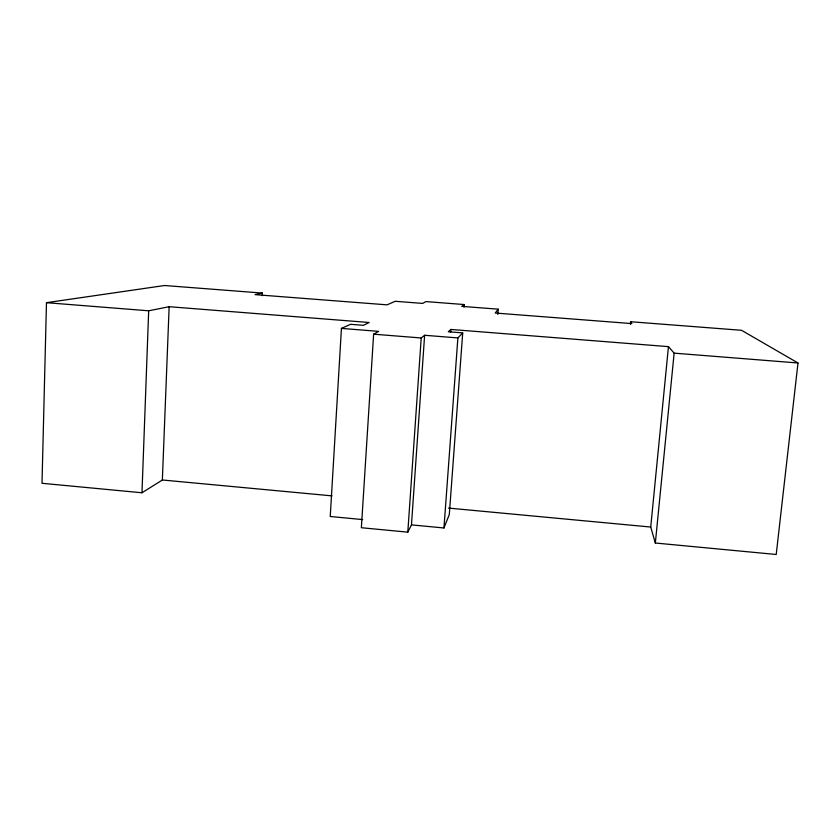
<?xml version="1.0" encoding="UTF-8"?>
<svg xmlns="http://www.w3.org/2000/svg" width="840" height="840" viewBox="0 0 840 840"><rect width="100%" height="100%" fill="white"/><g stroke="black" fill="none" stroke-linecap="round" stroke-linejoin="round"><path stroke-width="1.26" d="M262.269 295.691L262.406 293.076L164.546 285.516L46.473 302.683L42 483.284L141.981 492.776L162.362 479.987L332.01 495.873M141.981 492.776L148.68 310.8L169.145 306.705L369.149 322.497L363.416 325.322L350.553 324.303L341.439 328.398L330.246 516.495L362.712 519.593M162.362 479.987L169.145 306.705M341.439 328.398L378.661 331.369L373.632 334.183L361.368 527.73L407.81 532.151L411.464 524.885L424.62 335.276L457.884 337.921L462.714 332.903L448.276 331.748L450.86 329.448L668.451 346.637L674.142 353.147L798 362.985L776.212 554.484L655.337 543.018L650.727 527.037L668.451 346.637M407.81 532.151L421.207 337.974L424.62 335.276M450.671 332.062L450.86 329.448M411.464 524.885L443.951 527.971L457.884 337.921M464.026 307.146L464.226 304.542L425.922 301.592L422.656 303.408L395.199 301.287L387.082 304.846L255.014 294.63L262.406 293.076M462.714 332.903L449.295 514.605L443.951 527.971M497.826 314.381L498.225 309.173L461.759 306.369L464.226 304.542M630.399 324.324L630.641 321.731L741.552 330.298L798 362.985M655.337 543.018L674.142 353.147M498.225 309.173L495.222 313.026L631.88 323.6L630.641 321.731M46.473 302.683L148.68 310.8M373.632 334.183L421.207 337.974M448.423 508.074L650.727 527.037"/></g></svg>
